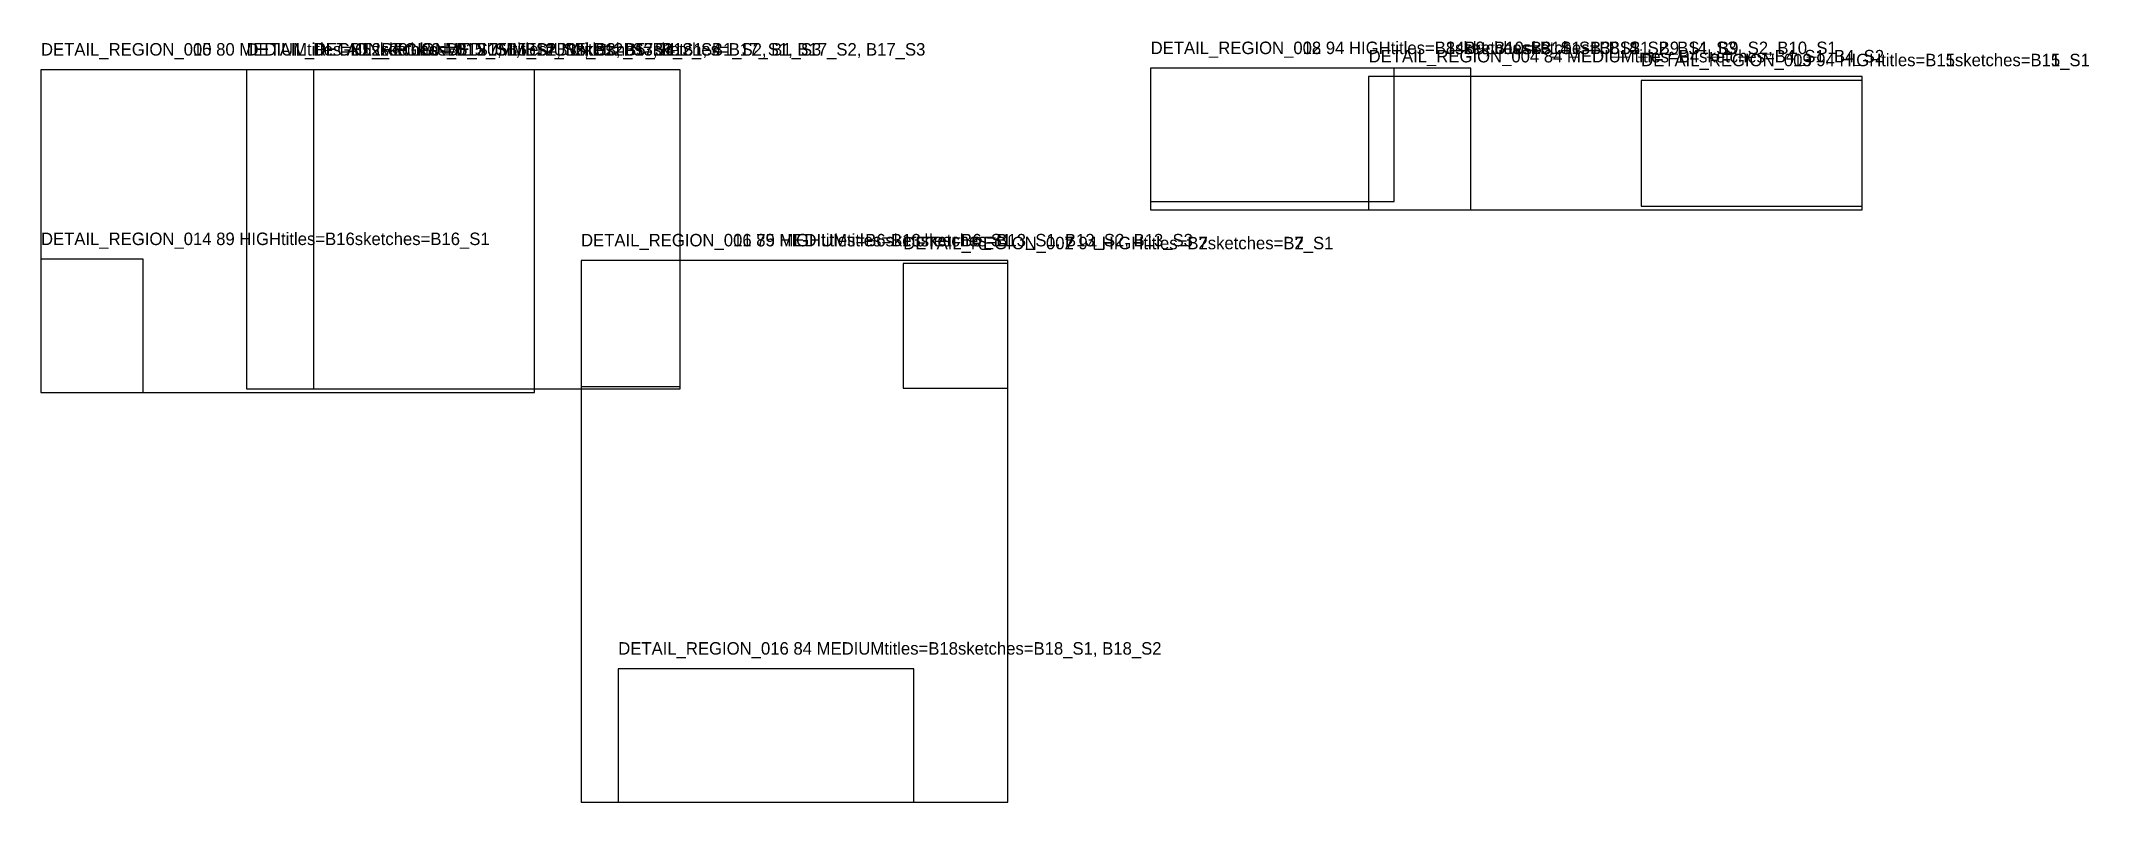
# Model space of a CAD drawing. Header units: metres. Extents: x 891 to 37015, y 9513 to 22939.
import ezdxf

# ---------------------------------------------------------------- set-up
doc = ezdxf.new("R2010")
doc.units = ezdxf.units.M
doc.layers.add('DEBUG_DETAIL_REGIONS', color=7, linetype='Continuous')

msp = doc.modelspace()

# ---------------------------------------------------------------- linework, layer by layer
at = {"layer": 'DEBUG_DETAIL_REGIONS', "color": 2}
for points in [[(891.466, 16738.266), (9597.942, 16738.266), (9597.942, 22431.244), (891.466, 22431.244), (891.466, 16738.266)], [(891.466, 16738.266), (9597.942, 16738.266), (9597.942, 22431.244), (891.466, 22431.244), (891.466, 16738.266)], [(4516.264, 16800.752), (9597.942, 16800.752), (9597.942, 22431.244), (4516.264, 22431.244), (4516.264, 16800.752)], [(5697.83, 16800.752), (12167.319, 16800.752), (12167.319, 22431.14), (5697.83, 22431.14), (5697.83, 16800.752)], [(24308.901, 19960.577), (33015.377, 19960.577), (33015.377, 22310.879), (24308.901, 22310.879), (24308.901, 19960.577)], [(10417.319, 9513.395), (17948.017, 9513.395), (17948.017, 19065.569), (10417.319, 19065.569), (10417.319, 9513.395)], [(11073.291, 9513.395), (16289.033, 9513.395), (16289.033, 11863.697), (11073.291, 11863.697), (11073.291, 9513.395)]]:
    msp.add_lwpolyline(points, close=True, dxfattribs=at)
at = {"layer": 'DEBUG_DETAIL_REGIONS', "color": 3}
for points in [[(20463.755, 20107.154), (24756.595, 20107.154), (24756.595, 22457.455), (20463.755, 22457.455), (20463.755, 20107.154)], [(20463.755, 19960.577), (26109.722, 19960.577), (26109.722, 22457.455), (20463.755, 22457.455), (20463.755, 19960.577)], [(20463.755, 19960.577), (26109.722, 19960.577), (26109.722, 22457.455), (20463.755, 22457.455), (20463.755, 19960.577)], [(29115.265, 20023.064), (33015.377, 20023.064), (33015.377, 22243.064), (29115.265, 22243.064), (29115.265, 20023.064)], [(29115.265, 20023.064), (33015.377, 20023.064), (33015.377, 22243.064), (29115.265, 22243.064), (29115.265, 20023.064)], [(891.466, 16738.266), (2692.287, 16738.266), (2692.287, 19088.568), (891.466, 19088.568), (891.466, 16738.266)], [(10417.319, 16841.7), (12167.319, 16841.7), (12167.319, 19065.569), (10417.319, 19065.569), (10417.319, 16841.7)], [(16100.207, 16814.209), (17948.017, 16814.209), (17948.017, 19014.209), (16100.207, 19014.209), (16100.207, 16814.209)], [(16100.207, 16814.209), (17948.017, 16814.209), (17948.017, 19014.209), (16100.207, 19014.209), (16100.207, 16814.209)]]:
    msp.add_lwpolyline(points, close=True, dxfattribs=at)

# ---------------------------------------------------------------- texts
at = {"layer": 'DEBUG_DETAIL_REGIONS', "color": 2}
for s, p in [('DETAIL_REGION_005 80 MEDIUMtitles=B5sketches=B5_S1, B5_S2, B5_S3, B5_S4', (891.466, 22681.244)), ('DETAIL_REGION_010 80 MEDIUMtitles=B12sketches=B12_S1, B12_S2, B12_S3, B12_S4', (891.466, 22681.244)), ('DETAIL_REGION_001 80 MEDIUMtitles=B1sketches=B1_S1, B1_S2, B1_S3', (4516.264, 22681.244)), ('DETAIL_REGION_015 75 MEDIUMtitles=B17sketches=B17_S1, B17_S2, B17_S3', (5697.83, 22681.14)), ('DETAIL_REGION_004 84 MEDIUMtitles=B4sketches=B4_S1, B4_S2', (24308.901, 22560.879)), ('DETAIL_REGION_011 75 MEDIUMtitles=B13sketches=B13_S1, B13_S2, B13_S3', (10417.319, 19315.569)), ('DETAIL_REGION_016 84 MEDIUMtitles=B18sketches=B18_S1, B18_S2', (11073.291, 12113.697))]:
    msp.add_text(s, height=220, dxfattribs=at).set_placement(p)
at = {"layer": 'DEBUG_DETAIL_REGIONS', "color": 3}
for s, p in [('DETAIL_REGION_003 94 HIGHtitles=B3sketches=B3_S1, B3_S2', (20463.755, 22707.455)), ('DETAIL_REGION_008 94 HIGHtitles=B8, B9, B10sketches=B8_S1, B9_S1, B9_S2, B10_S1', (20463.755, 22707.455)), ('DETAIL_REGION_012 94 HIGHtitles=B14sketches=B14_S1, B14_S2, B14_S3', (20463.755, 22707.455)), ('DETAIL_REGION_009 94 HIGHtitles=B11sketches=B11_S1', (29115.265, 22493.064)), ('DETAIL_REGION_013 94 HIGHtitles=B15sketches=B15_S1', (29115.265, 22493.064)), ('DETAIL_REGION_014 89 HIGHtitles=B16sketches=B16_S1', (891.466, 19338.568)), ('DETAIL_REGION_006 89 HIGHtitles=B6sketches=B6_S1', (10417.319, 19315.569)), ('DETAIL_REGION_002 94 HIGHtitles=B2sketches=B2_S1', (16100.207, 19264.209)), ('DETAIL_REGION_007 94 HIGHtitles=B7sketches=B7_S1', (16100.207, 19264.209))]:
    msp.add_text(s, height=220, dxfattribs=at).set_placement(p)

doc.saveas('drawing.dxf')
